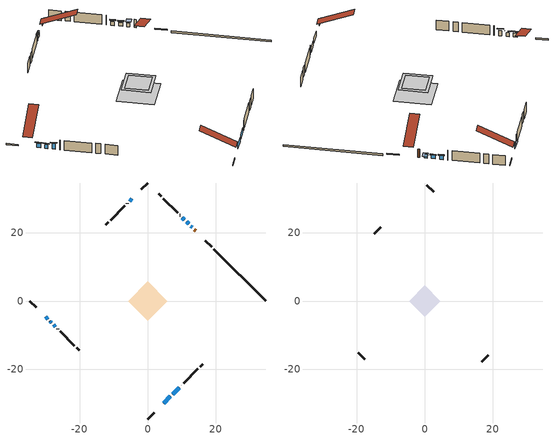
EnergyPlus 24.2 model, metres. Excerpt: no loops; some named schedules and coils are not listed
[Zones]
conditioned space
 floor outside (Floor1 construction): -4.56,0 0,4.56 4.56,0 0,-4.56 z0.46
 floor adiabatic (Floor4 construction): -3.57,0 0,3.57 3.57,0 0,-3.57 z0.46
 floor adiabatic (AdiabaticFloorConstruction): -5.8,0 0,5.8 5.8,0 0,-5.8 z0.46
 floor foundation (Slab1 construction): -3.81,1.31 -1.31,3.81 3.81,-1.31 1.31,-3.81 z0
 wall outside (RimJoist1 construction): 0,-34.64 1.87,-32.78 / -34.64,0 -32.78,-1.87 / 0,34.64 -1.87,32.78 / 18.76,15.89 16.89,17.75 z0.46:0.76
 wall outside (AdiabaticWallConstruction 1): 14.07,20.57 13.72,20.93 z0.46:2.49
 wall outside (AdiabaticWallConstruction): 13.06,21.58 12.63,22.02 / 10.72,23.92 10.15,24.5 z0.46:1.43; 11.97,22.67 11.38,23.26 / -4.69,29.96 -5.35,29.29 z0.46:1.35; 4.69,-29.96 6.63,-28.02 / 7.28,-27.36 9.19,-25.46 z0.46:1.68; -29.96,-4.69 -29.35,-5.29 z0.46:1.5; -28.7,-5.94 -28.27,-6.38 z0.46:1.42; -27.61,-7.03 -27.09,-7.56 z0.46:1.81
 wall outside (Wall1 construction): 9.84,-24.8 9.9,-24.75 / -26.43,-8.21 -26.38,-8.27 / -6.01,28.64 -6.06,28.58 / 9.49,25.15 9.44,25.21 z0.46:2.9
 wall outside (Wall2 construction): 10.55,-24.09 14.71,-19.93 / -25.72,-8.92 -21.56,-13.08 / -6.72,27.93 -10.88,23.76 / 8.78,25.86 4.62,30.02 z0.46:2.9
 wall outside (Wall3 construction): 15.37,-19.27 16.11,-18.54 / -20.9,-13.74 -20.17,-14.48 / -11.54,23.11 -12.27,22.37 / 3.96,30.68 3.23,31.42 z0.46:2.9
 wall foundation (FoundationWall1 construction): 34.64,0 19.41,15.23 z0:0.46
 window (WindowConstruction 8): 13.06,21.58 12.63,22.01 z0.46:1.43
 window (WindowConstruction): 11.97,22.67 11.38,23.26 z0.46:1.35
 window (WindowConstruction 1): 10.72,23.92 10.15,24.5 z0.46:1.43
 window (WindowConstruction 2): 4.69,-29.96 6.63,-28.02 z0.46:1.68
 window (WindowConstruction 3): -29.96,-4.69 -29.35,-5.29 z0.46:1.5
 window (WindowConstruction 4): -28.7,-5.95 -28.27,-6.38 z0.46:1.41
 window (WindowConstruction 5): -27.61,-7.03 -27.09,-7.56 z0.46:1.81
 window (WindowConstruction 6): 7.28,-27.36 9.19,-25.46 z0.46:1.68
 window (WindowConstruction 7): -4.69,29.96 -5.35,29.29 z0.46:1.35
 door (Door): 14.07,20.57 13.72,20.93 z0.46:2.49
 ceiling adiabatic (AdiabaticFloorConstruction): 0,-5.8 5.8,0 0,5.8 -5.8,0 z0.46
attic - vented
 floor to conditioned space (Floor2 construction Reversed): -3.57,0 0,3.57 3.57,0 0,-3.57 z2.9
 floor to conditioned space (Floor3 construction Reversed): -4.56,0 0,4.56 4.56,0 0,-4.56 z2.9
 wall outside (Wall4 construction): 16.76,-17.88 18.68,-15.97 / -19.51,-15.13 -17.6,-17.05 / -12.93,21.72 -14.84,19.8 / 2.57,32.07 0.66,33.99 z0.46:2.9
 roof outside (Roof1 construction): 4.03,-30.61,2.9 -1.54,-25.05,6.18 -3.04,-26.55,6.18 2.52,-32.12,2.9; -30.61,-4.03,2.9 -25.05,1.54,6.18 -26.55,3.04,6.18 -32.12,-2.52,2.9; -4.03,30.61,2.9 1.54,25.05,6.18 3.04,26.55,6.18 -2.52,32.12,2.9; 14.73,19.92,2.9 9.16,14.35,6.18 10.67,12.84,6.18 16.23,18.41,2.9
shading: 12.45,22.19 13.24,21.41 14.1,22.27 13.31,23.05 z1.68; 11.2,23.44 12.15,22.49 12.42,22.76 11.47,23.71 z1.6; 9.97,24.67 10.9,23.74 11.15,24 10.23,24.93 z1.68; -29.1,-5.54 -30.21,-4.43 -30.34,-4.56 -29.23,-5.67 z1.86; -28.01,-6.63 -28.95,-5.69 -29.08,-5.82 -28.14,-6.76 z1.77; -26.83,-7.81 -27.86,-6.78 -27.99,-6.91 -26.96,-7.94 z2.17; -5.53,29.12 -4.51,30.13 -4.77,30.39 -5.78,29.37 z1.6
[Building]
Building 1: Terrain=Suburbs
[Site:Location]
Saint John AP_NB: Latitude {deg}=45.32; Longitude {deg}=-65.89; Time Zone {hr}=-4; Elevation {m}=109; Keep Site Location Information=Yes
[Site:GroundTemperature:Shallow]
1.82357, -0.0370019, -0.186003, 0.696932, 4.24142, 7.7694, 10.828, 12.7655, 12.9301, 11.3543, 8.37368, 4.95392
[Site:WaterMainsTemperature]
Calculation Method=Schedule; Temperature Schedule=mains temperature schedule
[Material] Roughness=Rough; Thermal Absorptance=0.9
Name | Thickness {m} | Conductivity {W/m-K} | Density {kg/m3} | Specific Heat {J/kg-K} | Solar Absorptance | Visible Absorptance
asphalt or fiberglass shingles | 0.00635 | 0.162714 | 1121.4 | 1465.45 | 0.4 | 0.4
ceiling loosefill ins | 0.338667 | 0.0480833 | 16.02 | 1046.75 | 0.7 | 0.7
ceiling loosefill ins 1 | 0.0846667 | 0.0480833 | 16.02 | 1046.75 | 0.7 | 0.7
ceiling stud and cavity | 0.1397 | 0.153456 | 65.682 | 1177.47 | 0.7 | 0.7
ceiling stud and cavity 1 | 0.1397 | 0.0853088 | 65.682 | 1177.47 | 0.7 | 0.7
concrete 4.0 in. | 0.1016 | 1.803125 | 2242.8 | 837.4 | 0.7 | 0.7
concrete 8.0 in. | 0.2032 | 1.803125 | 2242.8 | 837.4 | 0.7 | 0.7
door material | 0.04445 | 0.0451087 | 512.64 | 1214.23 | 0.7 | 0.7
exterior vertical ins | 0.0113997 | 0.029427 | 32.04 | 1214.23 | 0.7 | 0.7
floor covering | 0.0127 | 0.0433444 | 54.468 | 1339.84 | 0.6 | 0.6
floor covering 1 | 0.0127 | 9.015625 | 54.468 | 1339.84 | 0.6 | 0.6
floor rigid ins; wall rigid ins | 0.512978 | 0.029427 | 32.04 | 1214.23 | 0.7 | 0.7
floor stud and cavity | 0.1397 | 0.0761984 | 92.3553 | 1139.71 | 0.7 | 0.7
floor stud and cavity 1 | 0.0889 | 0.234607 | 50.32683 | 1063.81 | 0.7 | 0.7
floor stud and cavity 2 | 0.1397 | 1.75129 | 37.0049 | 1207.88 | 0.7 | 0.7
furniture material conditioned space 1 | 0.1524 | 0.115458 | 640.8 | 1214.23 | 0.6 | 0.6
gypsum board | 0.0127 | 0.160291 | 801 | 837.4 | 0.6 | 0.6
gypsum board 1 | 0.0127 | 0.160291 | 801 | 837.4 | 0.7 | 0.7
osb sheathing 0.5 in. | 0.0127 | 0.115458 | 512.64 | 1214.23 | 0.7 | 0.7
osb sheathing 0.75 in. | 0.01905 | 0.115458 | 512.64 | 1214.23 | 0.7 | 0.7
rim joist stud and cavity | 0.0508 | 0.172285 | 50.32683 | 1063.81 | 0.6 | 0.6
wall stud and cavity | 0.1397 | 0.0876667 | 139.0536 | 1170.24 | 0.7 | 0.7
wall stud and cavity 1 | 0.1397 | 0.0912985 | 139.0536 | 1170.24 | 0.7 | 0.7
wall stud and cavity 2 | 0.1397 | 0.103711 | 139.0536 | 1170.24 | 0.7 | 0.7
wall stud and cavity 3 | 0.0889 | 6.1454 | 50.32683 | 1063.81 | 0.6 | 0.6
wall stud and cavity 4 | 0.0889 | 0.380278 | 52.3479 | 1209.89 | 0.7 | 0.7
wall stud and cavity 5 | 0.0889 | 0.391764 | 83.0341 | 1211.67 | 0.7 | 0.7
wood siding | 0.0254 | 0.102417 | 544.68 | 1172.36 | 0.4 | 0.4
wood siding 1 | 0.00254 | 0.102417 | 544.68 | 1172.36 | 0.4 | 0.4
wood siding 2; wood siding 3; wood siding 4 | 0.0254 | 0.102417 | 544.68 | 1172.36 | 0.7 | 0.7
[WindowMaterial:SimpleGlazingSystem]
Name | U-Factor {W/m2-K} | Solar Heat Gain Coefficient
WindowMaterial | 3.03092 | 0.49
WindowMaterial 1 | 3.023535 | 0.5
WindowMaterial 2 | 2.92871 | 0.63
WindowMaterial 3 | 6.657455 | 0.76
WindowMaterial 4 | 6.73808 | 0.74
WindowMaterial 5 | 6.65348 | 0.77
WindowMaterial 6 | 3.10132 | 0.59
WindowMaterial 7 | 3.023535 | 0.51
WindowMaterial 8 | 1.96402 | 0.57
[Construction]
AdiabaticFloorConstruction: floor stud and cavity 2, floor rigid ins, osb sheathing 0.75 in., floor covering
AdiabaticWallConstruction: wood siding 3, wall rigid ins, wall stud and cavity 4, gypsum board
AdiabaticWallConstruction 1: wood siding 4, wall rigid ins, wall stud and cavity 4, gypsum board
Door: door material
Floor1 construction: floor stud and cavity, osb sheathing 0.75 in., floor covering
Floor2 construction Reversed: gypsum board, ceiling stud and cavity, ceiling loosefill ins
Floor3 construction Reversed: gypsum board, ceiling stud and cavity 1, ceiling loosefill ins 1
Floor4 construction: floor stud and cavity 1, floor covering 1
FoundationWall1 construction: concrete 8.0 in., gypsum board 1
furniture construction conditioned space 1: furniture material conditioned space 1
PartitionWallConstruction: gypsum board, wall stud and cavity 5, gypsum board
RimJoist1 construction: wood siding 2, rim joist stud and cavity
Roof1 construction: asphalt or fiberglass shingles
Slab1 construction: concrete 4.0 in.
Wall1 construction: wood siding, osb sheathing 0.5 in., wall stud and cavity, gypsum board
Wall2 construction: wood siding, osb sheathing 0.5 in., wall stud and cavity 1, gypsum board
Wall3 construction: wood siding, osb sheathing 0.5 in., wall stud and cavity 2, gypsum board
Wall4 construction: wood siding 1, wall stud and cavity 3
WindowConstruction: WindowMaterial
WindowConstruction 1: WindowMaterial 1
WindowConstruction 2: WindowMaterial 2
WindowConstruction 3: WindowMaterial 3
WindowConstruction 4: WindowMaterial 4
WindowConstruction 5: WindowMaterial 5
WindowConstruction 6: WindowMaterial 6
WindowConstruction 7: WindowMaterial 7
WindowConstruction 8: WindowMaterial 8
[Zone] Multiplier=1; Part of Total Floor Area=Yes
Name | Volume {m3}
attic - vented | 35.2732
conditioned space | 154.1
[Space]
Name | Zone | Volume {m3}
attic - vented 1 | attic - vented | 35.2732
conditioned space 1 | conditioned space | 154.1
[ZoneInfiltration:EffectiveLeakageArea]
infil attic - vented 1: Zone or Space=attic - vented 1; Schedule=Always On Discrete; Effective Air Leakage Area {cm2}=2370; Stack Coefficient=0.000397677; Wind Coefficient=1.34737e-05
[ZoneMixing]
whole house fan mix: Zone or Space=attic - vented; Schedule=Always On Continuous; Design Flow Rate Calculation Method=Flow/Zone; Design Flow Rate {m3/s}=0; Source Zone or Space=conditioned space
[SurfaceProperty:ExposedFoundationPerimeter]
Slab1: Exposed Perimeter Calculation Method=TotalExposedPerimeter; Total Exposed Perimeter {m}=21.537
[InternalMass] Zone or ZoneList=conditioned space; Space or SpaceList=conditioned space 1
Name | Construction | Surface Area {m2}
furniture mass conditioned space 1 | furniture construction conditioned space 1 | 63.9599
partition wall mass | PartitionWallConstruction | 134.35
[Lights]
interior lighting: Zone or ZoneList or Space or SpaceList=conditioned space 1; Schedule=interior lighting schedule; Design Level Calculation Method=LightingLevel; Lighting Level {W}=343.2; Return Air Fraction=0; Fraction Radiant=0.6; Fraction Visible=0.2; Fraction Replaceable=1
[People]
occupants: Zone or ZoneList or Space or SpaceList=conditioned space 1; Number of People Schedule=occupants schedule; Number of People Calculation Method=People; Number of People=3; Fraction Radiant=0.314171; Sensible Heat Fraction=0.56303; Activity Level Schedule=occupants activity schedule; Carbon Dioxide Generation Rate {m3/s-W}=0; Enable ASHRAE 55 Comfort Warnings=No; Mean Radiant Temperature Calculation Type=EnclosureAveraged
[ElectricEquipment] Zone or ZoneList or Space or SpaceList=conditioned space 1; Design Level Calculation Method=EquipmentLevel
Name | Schedule | Design Level {W} | Fraction Latent | Fraction Radiant | Fraction Lost
clothes dryer | clothes dryer schedule | 140.772 | 0.015 | 0.081 | 0.85
clothes washer | clothes washer schedule | 32.1985 | 0.03 | 0.162 | 0.7
cooking range | cooking range schedule | 215.147 | 0.08 | 0.432 | 0.2
dishwasher | dishwasher schedule | 66.8632 | 0.3 | 0.18 | 0.4
fridge | fridge schedule | 72.9452 | 0 | 0.6 | 0
mech vent bath fan 0 | mech vent bath fan 0 schedule | 25.1 | 0 | 0 | 1
mech vent house fan | mech vent house fan schedule | 0 | 0 | 0 | 1
mech vent house fan cfis | mech vent house fan cfis schedule | 0 | 0 | 0 | 0
misc plug loads | misc plug loads schedule | 494.7 | 0.045 | 0.513 | 0.1
whole house fan | Always On Discrete | 0 | 0 | 0 | 1
[OtherEquipment] Zone or ZoneList or Space or SpaceList=conditioned space 1; Design Level Calculation Method=EquipmentLevel
Name | Fuel Type | Schedule | Design Level {W} | Fraction Latent | Fraction Radiant | Fraction Lost
clothes dryer 1 | Electricity | clothes dryer schedule | 0 | 0.015 | 0.081 | 0.85
cooking range 1 | Electricity | cooking range schedule | 0 | 0.08 | 0.432 | 0.2
general water use latent | None | general water use schedule | 62.594 | 1 | 0 | 0
general water use sensible | None | general water use schedule | -61.6891 | 0 | 0.6 | 0
mech vent house fan latent load | None | Always On Discrete | 0 | 1 | 0 | 0
mech vent house fan sensible load | None | Always On Discrete | 0 | 0 | 0 | 0
water heater energy adjustment1 | Electricity | Always On Discrete | 0.01 | 0 | 0 | 1
[ZoneInfiltration:DesignFlowRate] Zone or ZoneList or Space or SpaceList=conditioned space 1; Schedule=Always On Discrete; Design Flow Rate Calculation Method=Flow/Zone; Design Flow Rate {m3/s}=0
infil flow; natural vent flow; whole house fan flow
[ZoneControl:Thermostat]
conditioned space Thermostat: Zone or ZoneList=conditioned space; Control Type Schedule=conditioned space Thermostat Schedule; Control 1=conditioned space temperature setpoint; Temperature Difference Between Cutout And Setpoint {deltaC}=0
[ThermostatSetpoint:DualSetpoint]
conditioned space temperature setpoint: Heating Setpoint Temperature Schedule=heating setpoint; Cooling Setpoint Temperature Schedule=cooling setpoint
[AirLoopHVAC:UnitarySystem]
unit heater unitary system: Control Type=Load; Controlling Zone or Thermostat Location=conditioned space; Dehumidification Control Type=None; Availability Schedule=Always On Discrete; Supply Fan=unit heater supply fan; Fan Placement=BlowThrough; Supply Air Fan Operating Mode Schedule=unit heater auto fan schedule; Heating Coil=unit heater htg coil; DX Heating Coil Sizing Ratio=1; Use DOAS DX Cooling Coil=No; Minimum Supply Air Temperature {C}=2; Latent Load Control=SensibleOnlyLoadControl; Cooling Supply Air Flow Rate Method=None; Heating Supply Air Flow Rate Method=SupplyAirFlowRate; Heating Supply Air Flow Rate {m3/s}=0.00141584; No Load Supply Air Flow Rate Method=SupplyAirFlowRate; No Load Supply Air Flow Rate {m3/s}=0; No Load Supply Air Flow Rate Control Set To Low Speed=Yes; Maximum Supply Air Temperature {C}=48.8889; Maximum Outdoor Dry-Bulb Temperature for Supplemental Heater Operation {C}=21; Ancillary On-Cycle Electric Power {W}=0; Ancillary Off-Cycle Electric Power {W}=0
[Zone equipment]
conditioned space: electric baseboard, unit heater unitary system
[Foundation:Kiva]
Foundation Kiva 1: Initial Indoor Air Temperature {C}=18; Wall Height Above Grade {m}=0.460004; Wall Depth Below Slab {m}=0.2032; Custom Block Material Name 1=exterior vertical ins; Custom Block Depth 1 {m}=0.460004; Custom Block X Position 1 {m}=0.2159; Custom Block Z Position 1 {m}=0
[Foundation:Kiva:Settings]
Soil Conductivity {W/m-K}=0.849921; Soil Density {kg/m3}=1842.3; Soil Specific Heat {J/kg-K}=418.7; Ground Solar Absorptivity=0.9; Ground Thermal Absorptivity=0.9; Ground Surface Roughness {m}=0.03; Far-Field Width {m}=40; Deep-Ground Boundary Condition=ZeroFlux; Deep-Ground Depth {m}=40; Minimum Cell Dimension {m}=0.2; Maximum Cell Growth Coefficient=3; Simulation Timestep=Timestep
[Exterior:Lights]
exterior lighting: Schedule=exterior lighting schedule; Design Level {W}=75.6
[EnergyManagementSystem:Sensor] Output:Variable or Output:Meter Index Key=conditioned space
Name | Output:Variable or Output:Meter
conditioned_space_clg_unmet_s | Zone Cooling Setpoint Not Met Time
conditioned_space_htg_unmet_s | Zone Heating Setpoint Not Met Time
fridge_tin_s; tin_s; tin_s_1 | Zone Mean Air Temperature
tout_s | Zone Outdoor Air Drybulb Temperature
win_s | Zone Air Humidity Ratio
[Schedule:Constant]
Name | Hourly Value
Always On Continuous; mech vent house fan schedule; mech vent house fan cfis schedule; Always On Discrete | 1
occupants activity schedule | 117.228
fridge schedule; unit heater auto fan schedule | 0
[Schedule:Week:Daily]
interior lighting schedule Week Rule - Jan1-Jan27: interior lighting schedule day, interior lighting schedule day, interior lighting schedule day, interior lighting schedule day, interior lighting schedule day, interior lighting schedule day, interior lighting schedule day, interior lighting schedule default day, interior lighting schedule default day, interior lighting schedule default day, interior lighting schedule default day, interior lighting schedule default day
interior lighting schedule Week Rule - Jan28-Feb3: interior lighting schedule day, interior lighting schedule day, interior lighting schedule day, interior lighting schedule day, interior lighting schedule day 1, interior lighting schedule day 1, interior lighting schedule day 1, interior lighting schedule default day, interior lighting schedule default day, interior lighting schedule default day, interior lighting schedule default day, interior lighting schedule default day
interior lighting schedule Week Rule - Feb4-Feb24: interior lighting schedule day 1, interior lighting schedule day 1, interior lighting schedule day 1, interior lighting schedule day 1, interior lighting schedule day 1, interior lighting schedule day 1, interior lighting schedule day 1, interior lighting schedule default day, interior lighting schedule default day, interior lighting schedule default day, interior lighting schedule default day, interior lighting schedule default day
interior lighting schedule Week Rule - Feb25-Mar3: interior lighting schedule day 1, interior lighting schedule day 1, interior lighting schedule day 1, interior lighting schedule day 1, interior lighting schedule day 2, interior lighting schedule day 2, interior lighting schedule day 2, interior lighting schedule default day, interior lighting schedule default day, interior lighting schedule default day, interior lighting schedule default day, interior lighting schedule default day
interior lighting schedule Week Rule - Mar4-Mar31: interior lighting schedule day 2, interior lighting schedule day 2, interior lighting schedule day 2, interior lighting schedule day 2, interior lighting schedule day 2, interior lighting schedule day 2, interior lighting schedule day 2, interior lighting schedule default day, interior lighting schedule default day, interior lighting schedule default day, interior lighting schedule default day, interior lighting schedule default day
interior lighting schedule Week Rule - Apr1-Apr28: interior lighting schedule day 3, interior lighting schedule day 3, interior lighting schedule day 3, interior lighting schedule day 3, interior lighting schedule day 3, interior lighting schedule day 3, interior lighting schedule day 3, interior lighting schedule default day, interior lighting schedule default day, interior lighting schedule default day, interior lighting schedule default day, interior lighting schedule default day
interior lighting schedule Week Rule - Apr29-May5: interior lighting schedule day 3, interior lighting schedule day 3, interior lighting schedule day 4, interior lighting schedule day 4, interior lighting schedule day 4, interior lighting schedule day 4, interior lighting schedule day 4, interior lighting schedule default day, interior lighting schedule default day, interior lighting schedule default day, interior lighting schedule default day, interior lighting schedule default day
interior lighting schedule Week Rule - May6-May26: interior lighting schedule day 4, interior lighting schedule day 4, interior lighting schedule day 4, interior lighting schedule day 4, interior lighting schedule day 4, interior lighting schedule day 4, interior lighting schedule day 4, interior lighting schedule default day, interior lighting schedule default day, interior lighting schedule default day, interior lighting schedule default day, interior lighting schedule default day
interior lighting schedule Week Rule - May27-Jun2: interior lighting schedule day 4, interior lighting schedule day 4, interior lighting schedule day 4, interior lighting schedule day 4, interior lighting schedule day 4, interior lighting schedule day 5, interior lighting schedule day 5, interior lighting schedule default day, interior lighting schedule default day, interior lighting schedule default day, interior lighting schedule default day, interior lighting schedule default day
interior lighting schedule Week Rule - Jun3-Jun30: interior lighting schedule day 5, interior lighting schedule day 5, interior lighting schedule day 5, interior lighting schedule day 5, interior lighting schedule day 5, interior lighting schedule day 5, interior lighting schedule day 5, interior lighting schedule default day, interior lighting schedule default day, interior lighting schedule default day, interior lighting schedule default day, interior lighting schedule default day
interior lighting schedule Week Rule - Jul1-Jul28: interior lighting schedule day 6, interior lighting schedule day 6, interior lighting schedule day 6, interior lighting schedule day 6, interior lighting schedule day 6, interior lighting schedule day 6, interior lighting schedule day 6, interior lighting schedule default day, interior lighting schedule default day, interior lighting schedule default day, interior lighting schedule default day, interior lighting schedule default day
interior lighting schedule Week Rule - Jul29-Aug4: interior lighting schedule day 6, interior lighting schedule day 6, interior lighting schedule day 6, interior lighting schedule day 7, interior lighting schedule day 7, interior lighting schedule day 7, interior lighting schedule day 7, interior lighting schedule default day, interior lighting schedule default day, interior lighting schedule default day, interior lighting schedule default day, interior lighting schedule default day
interior lighting schedule Week Rule - Aug5-Aug25: interior lighting schedule day 7, interior lighting schedule day 7, interior lighting schedule day 7, interior lighting schedule day 7, interior lighting schedule day 7, interior lighting schedule day 7, interior lighting schedule day 7, interior lighting schedule default day, interior lighting schedule default day, interior lighting schedule default day, interior lighting schedule default day, interior lighting schedule default day
interior lighting schedule Week Rule - Aug26-Sep1: interior lighting schedule day 7, interior lighting schedule day 7, interior lighting schedule day 7, interior lighting schedule day 7, interior lighting schedule day 7, interior lighting schedule day 7, interior lighting schedule day 8, interior lighting schedule default day, interior lighting schedule default day, interior lighting schedule default day, interior lighting schedule default day, interior lighting schedule default day
interior lighting schedule Week Rule - Sep2-Sep29: interior lighting schedule day 8, interior lighting schedule day 8, interior lighting schedule day 8, interior lighting schedule day 8, interior lighting schedule day 8, interior lighting schedule day 8, interior lighting schedule day 8, interior lighting schedule default day, interior lighting schedule default day, interior lighting schedule default day, interior lighting schedule default day, interior lighting schedule default day
interior lighting schedule Week Rule - Sep30-Oct6: interior lighting schedule day 8, interior lighting schedule day 9, interior lighting schedule day 9, interior lighting schedule day 9, interior lighting schedule day 9, interior lighting schedule day 9, interior lighting schedule day 9, interior lighting schedule default day, interior lighting schedule default day, interior lighting schedule default day, interior lighting schedule default day, interior lighting schedule default day
interior lighting schedule Week Rule - Oct7-Oct27: interior lighting schedule day 9, interior lighting schedule day 9, interior lighting schedule day 9, interior lighting schedule day 9, interior lighting schedule day 9, interior lighting schedule day 9, interior lighting schedule day 9, interior lighting schedule default day, interior lighting schedule default day, interior lighting schedule default day, interior lighting schedule default day, interior lighting schedule default day
interior lighting schedule Week Rule - Oct28-Nov3: interior lighting schedule day 9, interior lighting schedule day 9, interior lighting schedule day 9, interior lighting schedule day 9, interior lighting schedule day 10, interior lighting schedule day 10, interior lighting schedule day 10, interior lighting schedule default day, interior lighting schedule default day, interior lighting schedule default day, interior lighting schedule default day, interior lighting schedule default day
interior lighting schedule Week Rule - Nov4-Nov24: interior lighting schedule day 10, interior lighting schedule day 10, interior lighting schedule day 10, interior lighting schedule day 10, interior lighting schedule day 10, interior lighting schedule day 10, interior lighting schedule day 10, interior lighting schedule default day, interior lighting schedule default day, interior lighting schedule default day, interior lighting schedule default day, interior lighting schedule default day
interior lighting schedule Week Rule - Nov25-Dec1: interior lighting schedule day 10, interior lighting schedule day 10, interior lighting schedule day 10, interior lighting schedule day 10, interior lighting schedule day 10, interior lighting schedule day 10, interior lighting schedule day 11, interior lighting schedule default day, interior lighting schedule default day, interior lighting schedule default day, interior lighting schedule default day, interior lighting schedule default day
interior lighting schedule Week Rule - Dec2-Dec31: interior lighting schedule day 11, interior lighting schedule day 11, interior lighting schedule day 11, interior lighting schedule day 11, interior lighting schedule day 11, interior lighting schedule day 11, interior lighting schedule day 11, interior lighting schedule default day, interior lighting schedule default day, interior lighting schedule default day, interior lighting schedule default day, interior lighting schedule default day
occupants schedule Week Rule - Jan1-Dec31: occupants schedule day, occupants schedule day, occupants schedule day, occupants schedule day, occupants schedule day, occupants schedule day, occupants schedule day, occupants schedule default day, occupants schedule default day, occupants schedule default day, occupants schedule default day, occupants schedule default day
clothes dryer schedule Week Rule - Jan1-Dec31: clothes dryer schedule day, clothes dryer schedule day, clothes dryer schedule day, clothes dryer schedule day, clothes dryer schedule day, clothes dryer schedule day, clothes dryer schedule day, clothes dryer schedule default day, clothes dryer schedule default day, clothes dryer schedule default day, clothes dryer schedule default day, clothes dryer schedule default day
clothes washer schedule Week Rule - Jan1-Dec31: clothes washer schedule day, clothes washer schedule day, clothes washer schedule day, clothes washer schedule day, clothes washer schedule day, clothes washer schedule day, clothes washer schedule day, clothes washer schedule default day, clothes washer schedule default day, clothes washer schedule default day, clothes washer schedule default day, clothes washer schedule default day
cooking range schedule Week Rule - Jan1-Dec31: cooking range schedule day, cooking range schedule day, cooking range schedule day, cooking range schedule day, cooking range schedule day, cooking range schedule day, cooking range schedule day, cooking range schedule default day, cooking range schedule default day, cooking range schedule default day, cooking range schedule default day, cooking range schedule default day
dishwasher schedule Week Rule - Jan1-Dec31: dishwasher schedule day, dishwasher schedule day, dishwasher schedule day, dishwasher schedule day, dishwasher schedule day, dishwasher schedule day, dishwasher schedule day, dishwasher schedule default day, dishwasher schedule default day, dishwasher schedule default day, dishwasher schedule default day, dishwasher schedule default day
mech vent bath fan 0 schedule Week Rule - Jan1-Dec31: mech vent bath fan 0 schedule day, mech vent bath fan 0 schedule day, mech vent bath fan 0 schedule day, mech vent bath fan 0 schedule day, mech vent bath fan 0 schedule day, mech vent bath fan 0 schedule day, mech vent bath fan 0 schedule day, mech vent bath fan 0 schedule default day, mech vent bath fan 0 schedule default day, mech vent bath fan 0 schedule default day, mech vent bath fan 0 schedule default day, mech vent bath fan 0 schedule default day
misc plug loads schedule Week Rule - Jan1-Dec31: misc plug loads schedule day, misc plug loads schedule day, misc plug loads schedule day, misc plug loads schedule day, misc plug loads schedule day, misc plug loads schedule day, misc plug loads schedule day, misc plug loads schedule default day, misc plug loads schedule default day, misc plug loads schedule default day, misc plug loads schedule default day, misc plug loads schedule default day
general water use schedule Week Rule - Jan1-Dec31: general water use schedule day, general water use schedule day, general water use schedule day, general water use schedule day, general water use schedule day, general water use schedule day, general water use schedule day, general water use schedule default day, general water use schedule default day, general water use schedule default day, general water use schedule default day, general water use schedule default day
exterior lighting schedule Week Rule - Jan1-Jan27: exterior lighting schedule day, exterior lighting schedule day, exterior lighting schedule day, exterior lighting schedule day, exterior lighting schedule day, exterior lighting schedule day, exterior lighting schedule day, exterior lighting schedule default day, exterior lighting schedule default day, exterior lighting schedule default day, exterior lighting schedule default day, exterior lighting schedule default day
exterior lighting schedule Week Rule - Jan28-Feb3: exterior lighting schedule day, exterior lighting schedule day, exterior lighting schedule day, exterior lighting schedule day, exterior lighting schedule day 1, exterior lighting schedule day 1, exterior lighting schedule day 1, exterior lighting schedule default day, exterior lighting schedule default day, exterior lighting schedule default day, exterior lighting schedule default day, exterior lighting schedule default day
exterior lighting schedule Week Rule - Feb4-Feb24: exterior lighting schedule day 1, exterior lighting schedule day 1, exterior lighting schedule day 1, exterior lighting schedule day 1, exterior lighting schedule day 1, exterior lighting schedule day 1, exterior lighting schedule day 1, exterior lighting schedule default day, exterior lighting schedule default day, exterior lighting schedule default day, exterior lighting schedule default day, exterior lighting schedule default day
exterior lighting schedule Week Rule - Feb25-Mar3: exterior lighting schedule day 1, exterior lighting schedule day 1, exterior lighting schedule day 1, exterior lighting schedule day 1, exterior lighting schedule day 2, exterior lighting schedule day 2, exterior lighting schedule day 2, exterior lighting schedule default day, exterior lighting schedule default day, exterior lighting schedule default day, exterior lighting schedule default day, exterior lighting schedule default day
exterior lighting schedule Week Rule - Mar4-Mar31: exterior lighting schedule day 2, exterior lighting schedule day 2, exterior lighting schedule day 2, exterior lighting schedule day 2, exterior lighting schedule day 2, exterior lighting schedule day 2, exterior lighting schedule day 2, exterior lighting schedule default day, exterior lighting schedule default day, exterior lighting schedule default day, exterior lighting schedule default day, exterior lighting schedule default day
exterior lighting schedule Week Rule - Apr1-Apr28: exterior lighting schedule day 3, exterior lighting schedule day 3, exterior lighting schedule day 3, exterior lighting schedule day 3, exterior lighting schedule day 3, exterior lighting schedule day 3, exterior lighting schedule day 3, exterior lighting schedule default day, exterior lighting schedule default day, exterior lighting schedule default day, exterior lighting schedule default day, exterior lighting schedule default day
exterior lighting schedule Week Rule - Apr29-May5: exterior lighting schedule day 3, exterior lighting schedule day 3, exterior lighting schedule day 4, exterior lighting schedule day 4, exterior lighting schedule day 4, exterior lighting schedule day 4, exterior lighting schedule day 4, exterior lighting schedule default day, exterior lighting schedule default day, exterior lighting schedule default day, exterior lighting schedule default day, exterior lighting schedule default day
exterior lighting schedule Week Rule - May6-May26: exterior lighting schedule day 4, exterior lighting schedule day 4, exterior lighting schedule day 4, exterior lighting schedule day 4, exterior lighting schedule day 4, exterior lighting schedule day 4, exterior lighting schedule day 4, exterior lighting schedule default day, exterior lighting schedule default day, exterior lighting schedule default day, exterior lighting schedule default day, exterior lighting schedule default day
exterior lighting schedule Week Rule - May27-Jun2: exterior lighting schedule day 4, exterior lighting schedule day 4, exterior lighting schedule day 4, exterior lighting schedule day 4, exterior lighting schedule day 4, exterior lighting schedule day 5, exterior lighting schedule day 5, exterior lighting schedule default day, exterior lighting schedule default day, exterior lighting schedule default day, exterior lighting schedule default day, exterior lighting schedule default day
exterior lighting schedule Week Rule - Jun3-Jun30: exterior lighting schedule day 5, exterior lighting schedule day 5, exterior lighting schedule day 5, exterior lighting schedule day 5, exterior lighting schedule day 5, exterior lighting schedule day 5, exterior lighting schedule day 5, exterior lighting schedule default day, exterior lighting schedule default day, exterior lighting schedule default day, exterior lighting schedule default day, exterior lighting schedule default day
exterior lighting schedule Week Rule - Jul1-Jul28: exterior lighting schedule day 6, exterior lighting schedule day 6, exterior lighting schedule day 6, exterior lighting schedule day 6, exterior lighting schedule day 6, exterior lighting schedule day 6, exterior lighting schedule day 6, exterior lighting schedule default day, exterior lighting schedule default day, exterior lighting schedule default day, exterior lighting schedule default day, exterior lighting schedule default day
exterior lighting schedule Week Rule - Jul29-Aug4: exterior lighting schedule day 6, exterior lighting schedule day 6, exterior lighting schedule day 6, exterior lighting schedule day 7, exterior lighting schedule day 7, exterior lighting schedule day 7, exterior lighting schedule day 7, exterior lighting schedule default day, exterior lighting schedule default day, exterior lighting schedule default day, exterior lighting schedule default day, exterior lighting schedule default day
exterior lighting schedule Week Rule - Aug5-Aug25: exterior lighting schedule day 7, exterior lighting schedule day 7, exterior lighting schedule day 7, exterior lighting schedule day 7, exterior lighting schedule day 7, exterior lighting schedule day 7, exterior lighting schedule day 7, exterior lighting schedule default day, exterior lighting schedule default day, exterior lighting schedule default day, exterior lighting schedule default day, exterior lighting schedule default day
exterior lighting schedule Week Rule - Aug26-Sep1: exterior lighting schedule day 7, exterior lighting schedule day 7, exterior lighting schedule day 7, exterior lighting schedule day 7, exterior lighting schedule day 7, exterior lighting schedule day 7, exterior lighting schedule day 8, exterior lighting schedule default day, exterior lighting schedule default day, exterior lighting schedule default day, exterior lighting schedule default day, exterior lighting schedule default day
exterior lighting schedule Week Rule - Sep2-Sep29: exterior lighting schedule day 8, exterior lighting schedule day 8, exterior lighting schedule day 8, exterior lighting schedule day 8, exterior lighting schedule day 8, exterior lighting schedule day 8, exterior lighting schedule day 8, exterior lighting schedule default day, exterior lighting schedule default day, exterior lighting schedule default day, exterior lighting schedule default day, exterior lighting schedule default day
exterior lighting schedule Week Rule - Sep30-Oct6: exterior lighting schedule day 8, exterior lighting schedule day 9, exterior lighting schedule day 9, exterior lighting schedule day 9, exterior lighting schedule day 9, exterior lighting schedule day 9, exterior lighting schedule day 9, exterior lighting schedule default day, exterior lighting schedule default day, exterior lighting schedule default day, exterior lighting schedule default day, exterior lighting schedule default day
[Schedule:Year]
interior lighting schedule: interior lighting schedule Week Rule - Jan1-Jan27, 1, 1, 1, 27, interior lighting schedule Week Rule - Jan28-Feb3, 1, 28, 2, 3, interior lighting schedule Week Rule - Feb4-Feb24, 2, 4, 2, 24, interior lighting schedule Week Rule - Feb25-Mar3, 2, 25, 3, 3, interior lighting schedule Week Rule - Mar4-Mar31, 3, 4, 3, 31, interior lighting schedule Week Rule - Apr1-Apr28, 4, 1, 4, 28, interior lighting schedule Week Rule - Apr29-May5, 4, 29, 5, 5, interior lighting schedule Week Rule - May6-May26, 5, 6, 5, 26, interior lighting schedule Week Rule - May27-Jun2, 5, 27, 6, 2, interior lighting schedule Week Rule - Jun3-Jun30, 6, 3, 6, 30, interior lighting schedule Week Rule - Jul1-Jul28, 7, 1, 7, 28, interior lighting schedule Week Rule - Jul29-Aug4, 7, 29, 8, 4, interior lighting schedule Week Rule - Aug5-Aug25, 8, 5, 8, 25, interior lighting schedule Week Rule - Aug26-Sep1, 8, 26, 9, 1, interior lighting schedule Week Rule - Sep2-Sep29, 9, 2, 9, 29, interior lighting schedule Week Rule - Sep30-Oct6, 9, 30, 10, 6, interior lighting schedule Week Rule - Oct7-Oct27, 10, 7, 10, 27, interior lighting schedule Week Rule - Oct28-Nov3, 10, 28, 11, 3, interior lighting schedule Week Rule - Nov4-Nov24, 11, 4, 11, 24, interior lighting schedule Week Rule - Nov25-Dec1, 11, 25, 12, 1, interior lighting schedule Week Rule - Dec2-Dec31, 12, 2, 12, 31
occupants schedule: occupants schedule Week Rule - Jan1-Dec31, 1, 1, 12, 31
clothes dryer schedule: clothes dryer schedule Week Rule - Jan1-Dec31, 1, 1, 12, 31
clothes washer schedule: clothes washer schedule Week Rule - Jan1-Dec31, 1, 1, 12, 31
cooking range schedule: cooking range schedule Week Rule - Jan1-Dec31, 1, 1, 12, 31
dishwasher schedule: dishwasher schedule Week Rule - Jan1-Dec31, 1, 1, 12, 31
mech vent bath fan 0 schedule: mech vent bath fan 0 schedule Week Rule - Jan1-Dec31, 1, 1, 12, 31
misc plug loads schedule: misc plug loads schedule Week Rule - Jan1-Dec31, 1, 1, 12, 31
general water use schedule: general water use schedule Week Rule - Jan1-Dec31, 1, 1, 12, 31
exterior lighting schedule: exterior lighting schedule Week Rule - Jan1-Jan27, 1, 1, 1, 27, exterior lighting schedule Week Rule - Jan28-Feb3, 1, 28, 2, 3, exterior lighting schedule Week Rule - Feb4-Feb24, 2, 4, 2, 24, exterior lighting schedule Week Rule - Feb25-Mar3, 2, 25, 3, 3, exterior lighting schedule Week Rule - Mar4-Mar31, 3, 4, 3, 31, exterior lighting schedule Week Rule - Apr1-Apr28, 4, 1, 4, 28, exterior lighting schedule Week Rule - Apr29-May5, 4, 29, 5, 5, exterior lighting schedule Week Rule - May6-May26, 5, 6, 5, 26, exterior lighting schedule Week Rule - May27-Jun2, 5, 27, 6, 2, exterior lighting schedule Week Rule - Jun3-Jun30, 6, 3, 6, 30, exterior lighting schedule Week Rule - Jul1-Jul28, 7, 1, 7, 28, exterior lighting schedule Week Rule - Jul29-Aug4, 7, 29, 8, 4, exterior lighting schedule Week Rule - Aug5-Aug25, 8, 5, 8, 25, exterior lighting schedule Week Rule - Aug26-Sep1, 8, 26, 9, 1, exterior lighting schedule Week Rule - Sep2-Sep29, 9, 2, 9, 29, exterior lighting schedule Week Rule - Sep30-Oct6, 9, 30, 10, 6, exterior lighting schedule Week Rule - Oct7-Oct27, 10, 7, 10, 27, exterior lighting schedule Week Rule - Oct28-Nov3, 10, 28, 11, 3, exterior lighting schedule Week Rule - Nov4-Nov24, 11, 4, 11, 24, exterior lighting schedule Week Rule - Nov25-Dec1, 11, 25, 12, 1, exterior lighting schedule Week Rule - Dec2-Dec31, 12, 2, 12, 31
[Schedule:Compact]
conditioned space Thermostat Schedule: Through: 12/31, For: AllDays, Until: 24:00, 4
mains temperature schedule: Through: 01/01, For: AllDays, Until: 24:00, 6.42222, Through: 01/02, For: AllDays, Until: 24:00, 6.36056, Through: 01/03, For: AllDays, Until: 24:00, 6.3, Through: 01/04, For: AllDays, Until: 24:00, 6.24056, Through: 01/05, For: AllDays, Until: 24:00, 6.18167, Through: 01/06, For: AllDays, Until: 24:00, 6.12389, Through: 01/07, For: AllDays, Until: 24:00, 6.06722, Through: 01/08, For: AllDays, Until: 24:00, 6.01167, Through: 01/09, For: AllDays, Until: 24:00, 5.95722, Through: 01/10, For: AllDays, Until: 24:00, 5.90389, Through: 01/11, For: AllDays, Until: 24:00, 5.85111, Through: 01/12, For: AllDays, Until: 24:00, 5.8, Through: 01/13, For: AllDays, Until: 24:00, 5.74944, Through: 01/14, For: AllDays, Until: 24:00, 5.70056, Through: 01/15, For: AllDays, Until: 24:00, 5.65278, Through: 01/16, For: AllDays, Until: 24:00, 5.60556, Through: 01/17, For: AllDays, Until: 24:00, 5.56, Through: 01/18, For: AllDays, Until: 24:00, 5.51556, Through: 01/19, For: AllDays, Until: 24:00, 5.47222, Through: 01/20, For: AllDays, Until: 24:00, 5.43, Through: 01/21, For: AllDays, Until: 24:00, 5.38944, Through: 01/22, For: AllDays, Until: 24:00, 5.34944, Through: 01/23, For: AllDays, Until: 24:00, 5.31111, Through: 01/24, For: AllDays, Until: 24:00, 5.27389, Through: 01/25, For: AllDays, Until: 24:00, 5.23833, Through: 01/26, For: AllDays, Until: 24:00, 5.20333, Through: 01/27, For: AllDays, Until: 24:00, 5.17, Through: 01/28, For: AllDays, Until: 24:00, 5.13833, Through: 01/29, For: AllDays, Until: 24:00, 5.10722, Through: 01/30, For: AllDays, Until: 24:00, 5.07833, Through: 01/31, For: AllDays, Until: 24:00, 5.05, Through: 02/01, For: AllDays, Until: 24:00, 5.02333, Through: 02/02, For: AllDays, Until: 24:00, 4.99778, Through: 02/03, For: AllDays, Until: 24:00, 4.97389, Through: 02/04, For: AllDays, Until: 24:00, 4.95111, Through: 02/05, For: AllDays, Until: 24:00, 4.92944, Through: 02/06, For: AllDays, Until: 24:00, 4.90944, Through: 02/07, For: AllDays, Until: 24:00, 4.89111, Through: 02/08, For: AllDays, Until: 24:00, 4.87389, Through: 02/09, For: AllDays, Until: 24:00, 4.85778, Through: 02/10, For: AllDays, Until: 24:00, 4.84333, Through: 02/11, For: AllDays, Until: 24:00, 4.83, Through: 02/12, For: AllDays, Until: 24:00, 4.81833, Through: 02/13, For: AllDays, Until: 24:00, 4.80833, Through: 02/14, For: AllDays, Until: 24:00, 4.79944, Through: 02/15, For: AllDays, Until: 24:00, 4.79167, Through: 02/16, For: AllDays, Until: 24:00, 4.78556, Through: 02/17, For: AllDays, Until: 24:00, 4.78111, Through: 02/18, For: AllDays, Until: 24:00, 4.77778, Through: 02/19, For: AllDays, Until: 24:00, 4.77556, Through: 02/20, For: AllDays, Until: 24:00, 4.775, Through: 02/21, For: AllDays, Until: 24:00, 4.77611, Through: 02/22, For: AllDays, Until: 24:00, 4.77833, Through: 02/23, For: AllDays, Until: 24:00, 4.78222, Through: 02/24, For: AllDays, Until: 24:00, 4.78778, Through: 02/25, For: AllDays, Until: 24:00, 4.79389, Through: 02/26, For: AllDays, Until: 24:00, 4.80222, Through: 02/27, For: AllDays, Until: 24:00, 4.81167, Through: 02/28, For: AllDays, Until: 24:00, 4.82222, Through: 03/01, For: AllDays, Until: 24:00, 4.83444, Through: 03/02, For: AllDays, Until: 24:00, 4.84833, Through: 03/03, For: AllDays, Until: 24:00, 4.86278, Through: 03/04, For: AllDays, Until: 24:00, 4.87944, Through: 03/05, For: AllDays, Until: 24:00, 4.89722, Through: 03/06, For: AllDays, Until: 24:00, 4.91611, Through: 03/07, For: AllDays, Until: 24:00, 4.93667, Through: 03/08, For: AllDays, Until: 24:00, 4.95833, Through: 03/09, For: AllDays, Until: 24:00, 4.98167, Through: 03/10, For: AllDays, Until: 24:00, 5.00611, Through: 03/11, For: AllDays, Until: 24:00, 5.03222, Through: 03/12, For: AllDays, Until: 24:00, 5.05944, Through: 03/13, For: AllDays, Until: 24:00, 5.08778, Through: 03/14, For: AllDays, Until: 24:00, 5.11778, Through: 03/15, For: AllDays, Until: 24:00, 5.14889, Through: 03/16, For: AllDays, Until: 24:00, 5.18167, Through: 03/17, For: AllDays, Until: 24:00, 5.21556, Through: 03/18, For: AllDays, Until: 24:00, 5.25056, Through: 03/19, For: AllDays, Until: 24:00, 5.28667, Through: 03/20, For: AllDays, Until: 24:00, 5.32444, Through: 03/21, For: AllDays, Until: 24:00, 5.36333, Through: 03/22, For: AllDays, Until: 24:00, 5.40333, Through: 03/23, For: AllDays, Until: 24:00, 5.44444, Through: 03/24, For: AllDays, Until: 24:00, 5.48722, Through: 03/25, For: AllDays, Until: 24:00, 5.53056, Through: 03/26, For: AllDays, Until: 24:00, 5.57556, Through: 03/27, For: AllDays, Until: 24:00, 5.62167, Through: 03/28, For: AllDays, Until: 24:00, 5.66889, Through: 03/29, For: AllDays, Until: 24:00, 5.71722, Through: 03/30, For: AllDays, Until: 24:00, 5.76667, Through: 03/31, For: AllDays, Until: 24:00, 5.81722, Through: 04/01, For: AllDays, Until: 24:00, 5.86889, Through: 04/02, For: AllDays, Until: 24:00, 5.92222, Through: 04/03, For: AllDays, Until: 24:00, 5.97611, Through: 04/04, For: AllDays, Until: 24:00, 6.03056, Through: 04/05, For: AllDays, Until: 24:00, 6.08667, Through: 04/06, For: AllDays, Until: 24:00, 6.14389, Through: 04/07, For: AllDays, Until: 24:00, 6.20167, Through: 04/08, For: AllDays, Until: 24:00, 6.26056, Through: 04/09, For: AllDays, Until: 24:00, 6.32056, Through: 04/10, For: AllDays, Until: 24:00, 6.38167, Through: 04/11, For: AllDays, Until: 24:00, 6.44333, Through: 04/12, For: AllDays, Until: 24:00, 6.50611, Through: 04/13, For: AllDays, Until: 24:00, 6.57, Through: 04/14, For: AllDays, Until: 24:00, 6.63444, Through: 04/15, For: AllDays, Until: 24:00, 6.7, Through: 04/16, For: AllDays, Until: 24:00, 6.76611, Through: 04/17, For: AllDays, Until: 24:00, 6.83333, Through: 04/18, For: AllDays, Until: 24:00, 6.90111, Through: 04/19, For: AllDays, Until: 24:00, 6.97, Through: 04/20, For: AllDays, Until: 24:00, 7.03944, Through: 04/21, For: AllDays, Until: 24:00, 7.10944, Through: 04/22, For: AllDays, Until: 24:00, 7.18056, Through: 04/23, For: AllDays, Until: 24:00, 7.25167, Through: 04/24, For: AllDays, Until: 24:00, 7.32389, Through: 04/25, For: AllDays, Until: 24:00, 7.39722, Through: 04/26, For: AllDays, Until: 24:00, 7.47056, Through: 04/27, For: AllDays, Until: 24:00, 7.545, Through: 04/28, For: AllDays, Until: 24:00, 7.61944, Through: 04/29, For: AllDays, Until: 24:00, 7.695, Through: 04/30, For: AllDays, Until: 24:00, 7.77056, Through: 05/01, For: AllDays, Until: 24:00, 7.84722, Through: 05/02, For: AllDays, Until: 24:00, 7.92389, Through: 05/03, For: AllDays, Until: 24:00, 8.00111, Through: 05/04, For: AllDays, Until: 24:00, 8.07944, Through: 05/05, For: AllDays, Until: 24:00, 8.15722, Through: 05/06, For: AllDays, Until: 24:00, 8.23611, Through: 05/07, For: AllDays, Until: 24:00, 8.315, Through: 05/08, For: AllDays, Until: 24:00, 8.39444, Through: 05/09, For: AllDays, Until: 24:00, 8.47444, Through: 05/10, For: AllDays, Until: 24:00, 8.55444, Through: 05/11, For: AllDays, Until: 24:00, 8.635, Through: 05/12, For: AllDays, Until: 24:00, 8.71556, Through: 05/13, For: AllDays, Until: 24:00, 8.79611, Through: 05/14, For: AllDays, Until: 24:00, 8.87722, Through: 05/15, For: AllDays, Until: 24:00, 8.95889, Through: 05/16, For: AllDays, Until: 24:00, 9.04, Through: 05/17, For: AllDays, Until: 24:00, 9.12167, Through: 05/18, For: AllDays, Until: 24:00, 9.20333, Through: 05/19, For: AllDays, Until: 24:00, 9.28556, Through: 05/20, For: AllDays, Until: 24:00, 9.36722, Through: 05/21, For: AllDays, Until: 24:00, 9.44944, Through: 05/22, For: AllDays, Until: 24:00, 9.53111, Through: 05/23, For: AllDays, Until: 24:00, 9.61333, Through: 05/24, For: AllDays, Until: 24:00, 9.695, Through: 05/25, For: AllDays, Until: 24:00, 9.77722, Through: 05/26, For: AllDays, Until: 24:00, 9.85889, Through: 05/27, For: AllDays, Until: 24:00, 9.94056, Through: 05/28, For: AllDays, Until: 24:00, 10.0222, Through: 05/29, For: AllDays, Until: 24:00, 10.1039, Through: 05/30, For: AllDays, Until: 24:00, 10.185, Through: 05/31, For: AllDays, Until: 24:00, 10.2661, Through: 06/01, For: AllDays, Until: 24:00, 10.3472, Through: 06/02, For: AllDays, Until: 24:00, 10.4278, Through: 06/03, For: AllDays, Until: 24:00, 10.5083, Through: 06/04, For: AllDays, Until: 24:00, 10.5883, Through: 06/05, For: AllDays, Until: 24:00, 10.6683, Through: 06/06, For: AllDays, Until: 24:00, 10.7478, Through: 06/07, For: AllDays, Until: 24:00, 10.8267, Through: 06/08, For: AllDays, Until: 24:00, 10.9056, Through: 06/09, For: AllDays, Until: 24:00, 10.9839, Through: 06/10, For: AllDays, Until: 24:00, 11.0617, Through: 06/11, For: AllDays, Until: 24:00, 11.1394, Through: 06/12, For: AllDays, Until: 24:00, 11.2161, Through: 06/13, For: AllDays, Until: 24:00, 11.2928, Through: 06/14, For: AllDays, Until: 24:00, 11.3689, Through: 06/15, For: AllDays, Until: 24:00, 11.4444, Through: 06/16, For: AllDays, Until: 24:00, 11.5189, Through: 06/17, For: AllDays, Until: 24:00, 11.5933, Through: 06/18, For: AllDays, Until: 24:00, 11.6672, Through: 06/19, For: AllDays, Until: 24:00, 11.74, Through: 06/20, For: AllDays, Until: 24:00, 11.8128, Through: 06/21, For: AllDays, Until: 24:00, 11.8844, Through: 06/22, For: AllDays, Until: 24:00, 11.9556, Through: 06/23, For: AllDays, Until: 24:00, 12.0256, Through: 06/24, For: AllDays, Until: 24:00, 12.095, Through: 06/25, For: AllDays, Until: 24:00, 12.1639, Through: 06/26, For: AllDays, Until: 24:00, 12.2322, Through: 06/27, For: AllDays, Until: 24:00, 12.2994, Through: 06/28, For: AllDays, Until: 24:00, 12.3656, Through: 06/29, For: AllDays, Until: 24:00, 12.4311, Through: 06/30, For: AllDays, Until: 24:00, 12.4961, Through: 07/01, For: AllDays, Until: 24:00, 12.56, Through: 07/02, For: AllDays, Until: 24:00, 12.6228, Through: 07/03, For: AllDays, Until: 24:00, 12.685, Through: 07/04, For: AllDays, Until: 24:00, 12.7461, Through: 07/05, For: AllDays, Until: 24:00, 12.8061, Through: 07/06, For: AllDays, Until: 24:00, 12.8656, Through: 07/07, For: AllDays, Until: 24:00, 12.9239, Through: 07/08, For: AllDays, Until: 24:00, 12.9811, Through: 07/09, For: AllDays, Until: 24:00, 13.0372, Through: 07/10, For: AllDays, Until: 24:00, 13.0922, Through: 07/11, For: AllDays, Until: 24:00, 13.1467, Through: 07/12, For: AllDays, Until: 24:00, 13.1994, Through: 07/13, For: AllDays, Until: 24:00, 13.2517, Through: 07/14, For: AllDays, Until: 24:00, 13.3022, Through: 07/15, For: AllDays, Until: 24:00, 13.3522, Through: 07/16, For: AllDays, Until: 24:00, 13.4006, Through: 07/17, For: AllDays, Until: 24:00, 13.4483, Through: 07/18, For: AllDays, Until: 24:00, 13.4944, Through: 07/19, For: AllDays, Until: 24:00, 13.5394, Through: 07/20, For: AllDays, Until: 24:00, 13.5833, Through: 07/21, For: AllDays, Until: 24:00, 13.6261, Through: 07/22, For: AllDays, Until: 24:00, 13.6678, Through: 07/23, For: AllDays, Until: 24:00, 13.7083, Through: 07/24, For: AllDays, Until: 24:00, 13.7472, Through: 07/25, For: AllDays, Until: 24:00, 13.785, Through: 07/26, For: AllDays, Until: 24:00, 13.8217, Through: 07/27, For: AllDays, Until: 24:00, 13.8572, Through: 07/28, For: AllDays, Until: 24:00, 13.8911, Through: 07/29, For: AllDays, Until: 24:00, 13.9239, Through: 07/30, For: AllDays, Until: 24:00, 13.9556, Through: 07/31, For: AllDays, Until: 24:00, 13.9856, Through: 08/01, For: AllDays, Until: 24:00, 14.0144, Through: 08/02, For: AllDays, Until: 24:00, 14.0417, Through: 08/03, For: AllDays, Until: 24:00, 14.0678, Through: 08/04, For: AllDays, Until: 24:00, 14.0928, Through: 08/05, For: AllDays, Until: 24:00, 14.1161, Through: 08/06, For: AllDays, Until: 24:00, 14.1383, Through: 08/07, For: AllDays, Until: 24:00, 14.1594, Through: 08/08, For: AllDays, Until: 24:00, 14.1789, Through: 08/09, For: AllDays, Until: 24:00, 14.1967, Through: 08/10, For: AllDays, Until: 24:00, 14.2133, Through: 08/11, For: AllDays, Until: 24:00, 14.2283, Through: 08/12, For: AllDays, Until: 24:00, 14.2422, Through: 08/13, For: AllDays, Until: 24:00, 14.255, Through: 08/14, For: AllDays, Until: 24:00, 14.2661, Through: 08/15, For: AllDays, Until: 24:00, 14.2756, Through: 08/16, For: AllDays, Until: 24:00, 14.2839, Through: 08/17, For: AllDays, Until: 24:00, 14.2911, Through: 08/18, For: AllDays, Until: 24:00, 14.2967, Through: 08/19, For: AllDays, Until: 24:00, 14.3006, Through: 08/20, For: AllDays, Until: 24:00, 14.3033, Through: 08/21, For: AllDays, Until: 24:00, 14.3044, Through: 08/22, For: AllDays, Until: 24:00, 14.3044, Through: 08/23, For: AllDays, Until: 24:00, 14.3028, Through: 08/24, For: AllDays, Until: 24:00, 14.2994, Through: 08/25, For: AllDays, Until: 24:00, 14.295, Through: 08/26, For: AllDays, Until: 24:00, 14.2894, Through: 08/27, For: AllDays, Until: 24:00, 14.2822, Through: 08/28, For: AllDays, Until: 24:00, 14.2739, Through: 08/29, For: AllDays, Until: 24:00, 14.2633, Through: 08/30, For: AllDays, Until: 24:00, 14.2522, Through: 08/31, For: AllDays, Until: 24:00, 14.2394, Through: 09/01, For: AllDays, Until: 24:00, 14.225, Through: 09/02, For: AllDays, Until: 24:00, 14.2094, Through: 09/03, For: AllDays, Until: 24:00, 14.1928, Through: 09/04, For: AllDays, Until: 24:00, 14.1744, Through: 09/05, For: AllDays, Until: 24:00, 14.1544, Through: 09/06, For: AllDays, Until: 24:00, 14.1333, Through: 09/07, For: AllDays, Until: 24:00, 14.1111, Through: 09/08, For: AllDays, Until: 24:00, 14.0872, Through: 09/09, For: AllDays, Until: 24:00, 14.0622, Through: 09/10, For: AllDays, Until: 24:00, 14.0356, Through: 09/11, For: AllDays, Until: 24:00, 14.0078, Through: 09/12, For: AllDays, Until: 24:00, 13.9783, Through: 09/13, For: AllDays, Until: 24:00, 13.9483, Through: 09/14, For: AllDays, Until: 24:00, 13.9161, Through: 09/15, For: AllDays, Until: 24:00, 13.8833, Through: 09/16, For: AllDays, Until: 24:00, 13.8489, Through: 09/17, For: AllDays, Until: 24:00, 13.8133, Through: 09/18, For: AllDays, Until: 24:00, 13.7767, Through: 09/19, For: AllDays, Until: 24:00, 13.7383, Through: 09/20, For: AllDays, Until: 24:00, 13.6989, Through: 09/21, For: AllDays, Until: 24:00, 13.6583, Through: 09/22, For: AllDays, Until: 24:00, 13.6167, Through: 09/23, For: AllDays, Until: 24:00, 13.5733, Through: 09/24, For: AllDays, Until: 24:00, 13.5294, Through: 09/25, For: AllDays, Until: 24:00, 13.4839, Through: 09/26, For: AllDays, Until: 24:00, 13.4372, Through: 09/27, For: AllDays, Until: 24:00, 13.3894, Through: 09/28, For: AllDays, Until: 24:00, 13.3406, Through: 09/29, For: AllDays, Until: 24:00, 13.2906, Through: 09/30, For: AllDays, Until: 24:00, 13.2394, Through: 10/01, For: AllDays, Until: 24:00, 13.1872, Through: 10/02, For: AllDays, Until: 24:00, 13.1339, Through: 10/03, For: AllDays, Until: 24:00, 13.0794, Through: 10/04, For: AllDays, Until: 24:00, 13.0244, Through: 10/05, For: AllDays, Until: 24:00, 12.9678, Through: 10/06, For: AllDays, Until: 24:00, 12.9106, Through: 10/07, For: AllDays, Until: 24:00, 12.8517, Through: 10/08, For: AllDays, Until: 24:00, 12.7922, Through: 10/09, For: AllDays, Until: 24:00, 12.7322, Through: 10/10, For: AllDays, Until: 24:00, 12.6706, Through: 10/11, For: AllDays, Until: 24:00, 12.6083, Through: 10/12, For: AllDays, Until: 24:00, 12.545, Through: 10/13, For: AllDays, Until: 24:00, 12.4811, Through: 10/14, For: AllDays, Until: 24:00, 12.4161, Through: 10/15, For: AllDays, Until: 24:00, 12.3506, Through: 10/16, For: AllDays, Until: 24:00, 12.2839, Through: 10/17, For: AllDays, Until: 24:00, 12.2161, Through: 10/18, For: AllDays, Until: 24:00, 12.1483, Through: 10/19, For: AllDays, Until: 24:00, 12.0789, Through: 10/20, For: AllDays, Until: 24:00, 12.0094, Through: 10/21, For: AllDays, Until: 24:00, 11.9389, Through: 10/22, For: AllDays, Until: 24:00, 11.8678, Through: 10/23, For: AllDays, Until: 24:00, 11.7956, Through: 10/24, For: AllDays, Until: 24:00, 11.7233, Through: 10/25, For: AllDays, Until: 24:00, 11.65, Through: 10/26, For: AllDays, Until: 24:00, 11.5761, Through: 10/27, For: AllDays, Until: 24:00, 11.5017, Through: 10/28, For: AllDays, Until: 24:00, 11.4267, Through: 10/29, For: AllDays, Until: 24:00, 11.3511, Through: 10/30, For: AllDays, Until: 24:00, 11.275, Through: 10/31, For: AllDays, Until: 24:00, 11.1983, Through: 11/01, For: AllDays, Until: 24:00, 11.1217, Through: 11/02, For: AllDays, Until: 24:00, 11.0439, Through: 11/03, For: AllDays, Until: 24:00, 10.9661, Through: 11/04, For: AllDays, Until: 24:00, 10.8872, Through: 11/05, For: AllDays, Until: 24:00, 10.8083, Through: 11/06, For: AllDays, Until: 24:00, 10.7294, Through: 11/07, For: AllDays, Until: 24:00, 10.65, Through: 11/08, For: AllDays, Until: 24:00, 10.57, Through: 11/09, For: AllDays, Until: 24:00, 10.4894, Through: 11/10, For: AllDays, Until: 24:00, 10.4094, Through: 11/11, For: AllDays, Until: 24:00, 10.3283, Through: 11/12, For: AllDays, Until: 24:00, 10.2472, Through: 11/13, For: AllDays, Until: 24:00, 10.1661, Through: 11/14, For: AllDays, Until: 24:00, 10.085, Through: 11/15, For: AllDays, Until: 24:00, 10.0033, Through: 11/16, For: AllDays, Until: 24:00, 9.92167, Through: 11/17, For: AllDays, Until: 24:00, 9.84, Through: 11/18, For: AllDays, Until: 24:00, 9.75778, Through: 11/19, For: AllDays, Until: 24:00, 9.67611, Through: 11/20, For: AllDays, Until: 24:00, 9.59389, Through: 11/21, For: AllDays, Until: 24:00, 9.51222, Through: 11/22, For: AllDays, Until: 24:00, 9.43, Through: 11/23, For: AllDays, Until: 24:00, 9.34833, Through: 11/24, For: AllDays, Until: 24:00, 9.26611, Through: 11/25, For: AllDays, Until: 24:00, 9.18444, Through: 11/26, For: AllDays, Until: 24:00, 9.10278, Through: 11/27, For: AllDays, Until: 24:00, 9.02111, Through: 11/28, For: AllDays, Until: 24:00, 8.94, Through: 11/29, For: AllDays, Until: 24:00, 8.85833, Through: 11/30, For: AllDays, Until: 24:00, 8.77722, Through: 12/01, For: AllDays, Until: 24:00, 8.69667, Through: 12/02, For: AllDays, Until: 24:00, 8.61611, Through: 12/03, For: AllDays, Until: 24:00, 8.53556, Through: 12/04, For: AllDays, Until: 24:00, 8.45556, Through: 12/05, For: AllDays, Until: 24:00, 8.37611, Through: 12/06, For: AllDays, Until: 24:00, 8.29667, Through: 12/07, For: AllDays, Until: 24:00, 8.21778, Through: 12/08, For: AllDays, Until: 24:00, 8.13944, Through: 12/09, For: AllDays, Until: 24:00, 8.06111, Through: 12/10, For: AllDays, Until: 24:00, 7.98333, Through: 12/11, For: AllDays, Until: 24:00, 7.90611, Through: 12/12, For: AllDays, Until: 24:00, 7.82944, Through: 12/13, For: AllDays, Until: 24:00, 7.75333, Through: 12/14, For: AllDays, Until: 24:00, 7.67722, Through: 12/15, For: AllDays, Until: 24:00, 7.60222, Through: 12/16, For: AllDays, Until: 24:00, 7.52778, Through: 12/17, For: AllDays, Until: 24:00, 7.45333, Through: 12/18, For: AllDays, Until: 24:00, 7.38, Through: 12/19, For: AllDays, Until: 24:00, 7.30722, Through: 12/20, For: AllDays, Until: 24:00, 7.235, Through: 12/21, For: AllDays, Until: 24:00, 7.16389, Through: 12/22, For: AllDays, Until: 24:00, 7.09333, Through: 12/23, For: AllDays, Until: 24:00, 7.02333, Through: 12/24, For: AllDays, Until: 24:00, 6.95389, Through: 12/25, For: AllDays, Until: 24:00, 6.88556, Through: 12/26, For: AllDays, Until: 24:00, 6.81778, Through: 12/27, For: AllDays, Until: 24:00, 6.75056, Through: 12/28, For: AllDays, Until: 24:00, 6.685, Through: 12/29, For: AllDays, Until: 24:00, 6.61944, Through: 12/30, For: AllDays, Until: 24:00, 6.555, Through: 12/31, For: AllDays, Until: 24:00, 6.49167
